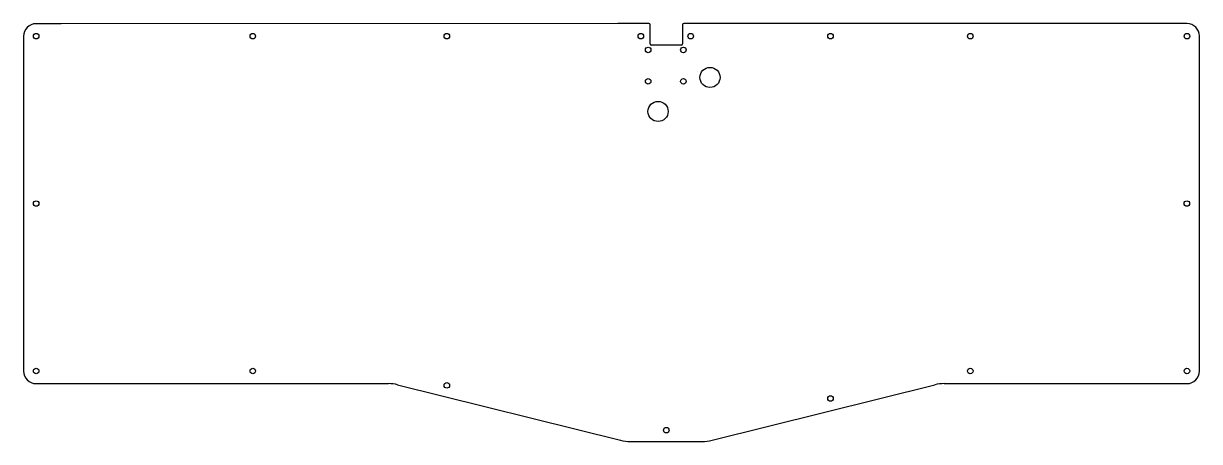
# Model space of a CAD drawing. Header units: millimetres. Extents: x -234 to 234, y -83 to 83.
import ezdxf

# ---------------------------------------------------------------- set-up
doc = ezdxf.new("R2010")
doc.units = ezdxf.units.MM
doc.layers.add('CUTOUTS', color=1, linetype='CONTINUOUS')
doc.layers.add('PERIMETER', color=5, linetype='CONTINUOUS')

msp = doc.modelspace()

# ---------------------------------------------------------------- linework, layer by layer
at = {"layer": 'CUTOUTS'}
for centre, radius in [((-228.52, 78.03), 1.1), ((-142.47, 78.03), 1.1), ((-65.41, 78.03), 1.1), ((11.66, 78.03), 1.1), ((31.46, 78.03), 1.1), ((86.98, 78.03), 1.1), ((142.49, 78.03), 1.1), ((228.54, 78.03), 1.1), ((14.56, 72.56), 1.1), ((28.56, 72.56), 1.1), ((39.12, 61.64), 4), ((14.56, 60.06), 1.1), ((28.56, 60.06), 1.1), ((18.49, 48.11), 4), ((-228.52, 11.5), 1.1), ((228.52, 11.5), 1.1), ((-228.52, -55.03), 1.1), ((-142.47, -55.03), 1.1), ((142.49, -55.03), 1.1), ((228.54, -55.03), 1.1), ((-65.41, -60.76), 1.1), ((86.98, -65.98), 1.1), ((21.75, -78.54), 1.1)]:
    msp.add_circle(centre, radius, dxfattribs=at)
at = {"layer": 'PERIMETER'}
for p, q in [((-218.55, 82.98), (-228.52, 82.98)), ((2.45, 83.06), (-218.55, 82.98)), ((14.82, 83.06), (2.45, 83.06)), ((15.32, 74.92), (15.32, 82.56)), ((28.24, 82.56), (28.24, 74.92)), ((40.45, 83.06), (28.74, 83.06)), ((218.55, 83.04), (40.45, 83.06)), ((228.52, 83.04), (218.55, 83.04)), ((-233.52, 77.98), (-233.52, 68.01)), ((233.52, 68.01), (233.52, 78.04)), ((27.74, 74.42), (15.82, 74.42)), ((-233.52, 68.01), (-233.52, -45.09)), ((233.52, -45.09), (233.52, 68.01)), ((-233.52, -45.09), (-233.52, -55.06)), ((233.52, -55.07), (233.52, -45.09)), ((-228.52, -60.06), (-218.55, -60.06)), ((-218.55, -60.06), (-88.56, -60.06)), ((-84.94, -60.5), (3.55, -82.57)), ((39.95, -82.57), (128.45, -60.51)), ((132.07, -60.06), (218.55, -60.07)), ((218.55, -60.07), (228.52, -60.07)), ((7.55, -83.06), (35.95, -83.06))]:
    msp.add_line(p, q, dxfattribs=at)
for centre, radius, start, end in [((-228.52, 77.98), 5, 90, 180), ((14.82, 82.56), 0.5, 0, 90), ((28.74, 82.56), 0.5, 90, 180), ((228.52, 78.04), 5, 0, 90), ((15.82, 74.92), 0.5, 180, 270), ((27.74, 74.92), 0.5, -90, 0), ((-228.52, -55.06), 5, 180, 270), ((228.52, -55.07), 5, -90, 0), ((-88.56, -75.02), 14.97, 75.9986, 90.0017), ((132.07, -75.03), 14.97, 89.9971, 103.998), ((7.55, -66.53), 16.53, 255.9986, 269.9979), ((35.95, -66.53), 16.53, 269.9979, 283.998)]:
    msp.add_arc(centre, radius, start, end, dxfattribs=at)

doc.saveas('drawing.dxf')
